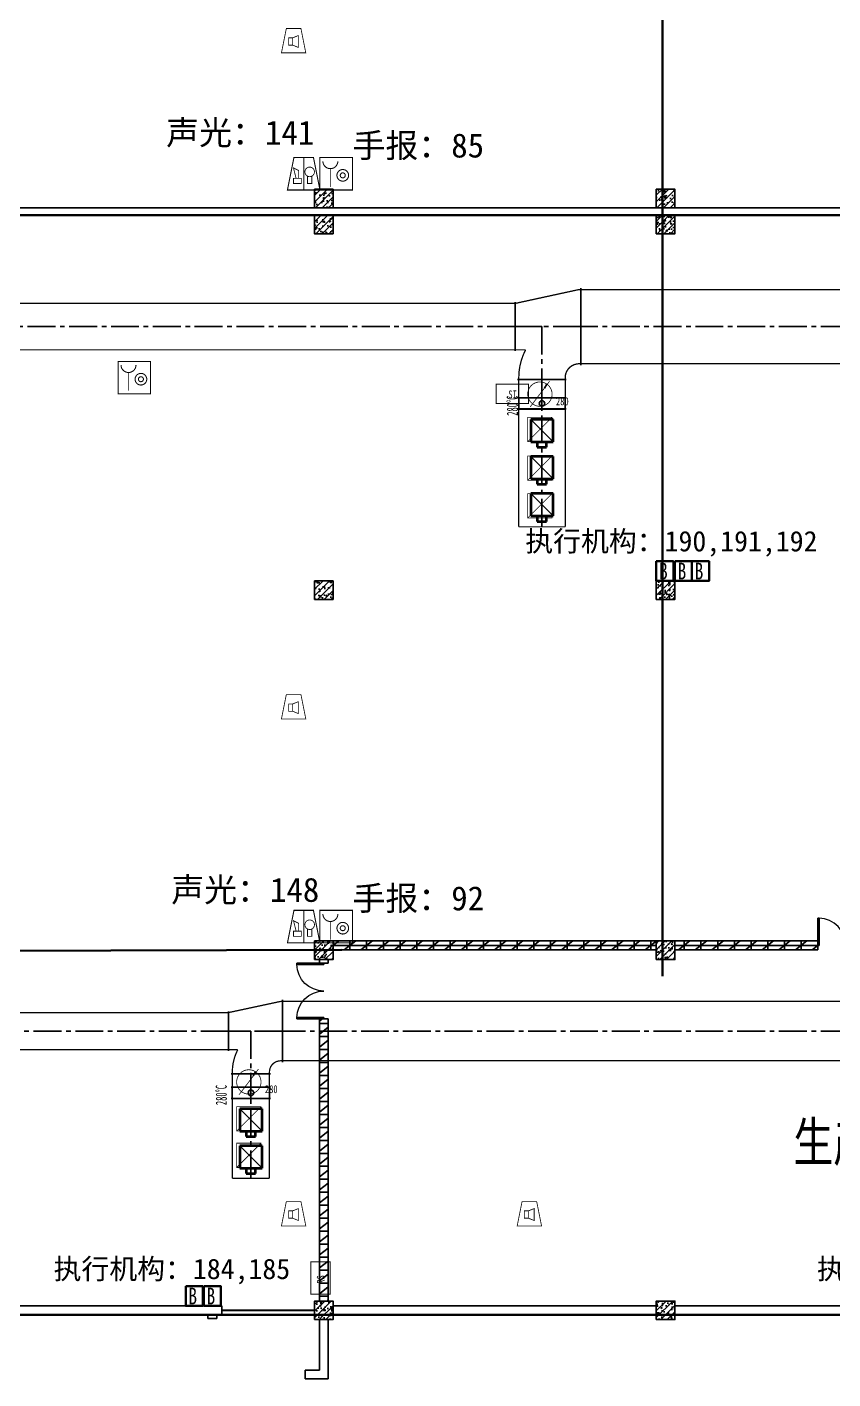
# Model space of a CAD drawing. Header units: millimetres. Extents: x -633009578 to 5705885, y -633235091 to 2571734.
# Drawn here: x 3631929 to 3653625, y 1892350 to 1928770 of the extents above; entities that cross this region are included whole.
import ezdxf

# ---------------------------------------------------------------- set-up
doc = ezdxf.new("R2010")
doc.units = ezdxf.units.MM
doc.header["$LTSCALE"] = 1000
doc.header["$MEASUREMENT"] = 0
doc.linetypes.add('CENTER2', pattern=[1.125, 0.75, -0.125, 0.125, -0.125])
doc.linetypes.add('DASH', pattern=[0.35, 0.25, -0.1])
doc.layers.get('0').update_dxf_attribs({"color": 9})
for name, color, linetype in [('000000000000电气', 7, 'Continuous'), ('A-COLUM(柱)', 255, 'Continuous'), ('A-DOOR(门）', 4, 'Continuous'), ('A-FLOR(看线)', 8, 'Continuous'), ('A-HATH(填充)', 8, 'Continuous'), ('A-TEXT(房间)', 243, 'Continuous'), ('A-WALL(墙)', 255, 'Continuous'), ('DUCT-排烟中心线', 5, 'CENTER2'), ('DUCT-排烟法兰', 4, 'Continuous'), ('DUCT-排烟管', 2, 'Continuous'), ('DUCT-排烟管端线', 4, 'Continuous'), ('DUCT-排烟阀门', 7, 'Continuous'), ('DUCT-排风风口', 7, 'Continuous'), ('HVAC-water Dim-SF', 241, 'Continuous'), ('设备-消防', 3, 'Continuous'), ('设备-照明', 3, 'Continuous')]:
    doc.layers.add(name, color=color, linetype=linetype)
doc.styles.add('_TCH', font='simhei.ttf', dxfattribs={"width": 0.75, "bigfont": 'hztxt.shx'})
doc.styles.add('_THVAC_DIM', font='simhei.ttf', dxfattribs={"width": 0.8, "height": 3.5, "bigfont": 'HZTXT'})
doc.styles.add('IDQSTYLE', font='simhei.ttf', dxfattribs={"width": 0.707, "bigfont": 'hztxt.shx'})
doc.styles.add('SF', font='simhei.ttf', dxfattribs={"width": 0.75, "bigfont": '@@@hztxt.shx'})
doc.styles.get("Standard").update_dxf_attribs({"font": 'simhei.ttf', "bigfont": 'hztxt.shx'})
doc.styles.add('宋体', font='simhei.ttf')
pattern_1 = [(0, (1102221.475196039, 677977.5160347573), (0, 350), []), (37.875, (1102621.475196039, 677977.5160347573), (-169.61527734408, 218.0766567528281), []), (90, (1102621.475196039, 677977.5160347573), (-450, 2.755455298081545e-14), [])]

# ---------------------------------------------------------------- blocks, each defined once
blk = doc.blocks.new('HC001303')
at = {"color": 0, "linetype": 'Continuous'}
blk.add_line((1.147673841419251, 1.538953517481514), (1.735401947549264, 2.599742189978989), dxfattribs=at)
at = {"color": 0, "linetype": 'Continuous', "const_width": 0.2}
blk.add_lwpolyline([(2.673745217742495e-14, -3.125, 0.1989123673796571), (2.209708691207992, -2.209708691207937, 0.1989123673796571), (3.125000000000028, -4.323120637516818e-16, 0.1989123673796568), (2.209708691207993, 2.209708691207993, 0.1989123673796569), (2.841876514387939e-14, 3.125, 0.1989123673796569), (-2.209708691207936, 2.209708691207994, 0.1989123673796568), (-3.124999999999972, 2.10353517373855e-15, 0.1989123673796572), (-2.209708691207937, -2.209708691207936, 0.1989123673796571)], format="xyb", close=True, dxfattribs=at)
blk.add_lwpolyline([(-2.500110713345594, -3.281016827298258), (2.47847216535268, 3.297393019579605)], dxfattribs=at)
at = {"color": 0, "style": 'IDQSTYLE', "width": 0.7}
for tag, p in [('280', (4.109408226946883, -2.854615367737885)), ('PSFHATT', (5.125000010000028, -3.281016827298258))]:
    blk.add_attdef(tag, p, '', height=2, dxfattribs=at)
blk = doc.blocks.new('HC001298')
at = {"color": 0, "linetype": 'Continuous', "const_width": 0.2}
blk.add_lwpolyline([(-3.125, 3.125), (3.125, 3.125), (3.125, -3.125), (-3.125, -3.125)], close=True, dxfattribs=at)
blk.add_lwpolyline([(-3.125, -3.125), (3.125, 3.125)], dxfattribs=at)
at = {"color": 0, "style": 'IDQSTYLE', "width": 0.7}
blk.add_attdef('PSFHATT', (5.125, -3.125), '', height=2.5, dxfattribs=at)
blk = doc.blocks.new('HC001213')
at = {"color": 0, "linetype": 'Continuous', "const_width": 0.2}
blk.add_lwpolyline([(-1.875, 3.125), (1.875, 3.125), (3.125, -3.125), (-3.125, -3.125)], close=True, dxfattribs=at)
for points in [[(-1.293653517016746, 0.7382802506738564), (-0.243653517016746, 0.7382802506738564), (-0.243653517016746, -1.136719749326144), (-1.293653517016746, -1.136719749326144), (-1.293653517016746, 0.7382802506738564)], [(-0.243653517016746, 0.7382802506738564), (1.231346482983254, 1.338280250673856), (1.231346482983254, -1.736719749326144), (-0.243653517016746, -1.136719749326144)]]:
    blk.add_lwpolyline(points, dxfattribs=at)
at = {"color": 0, "style": 'IDQSTYLE', "width": 0.7}
blk.add_attdef('PSFHATT', (5.125, -3.125), '', height=2.5, dxfattribs=at)
blk = doc.blocks.new('HC001212')
at = {"color": 0, "linetype": 'Continuous', "const_width": 0.2}
blk.add_lwpolyline([(-1.875, 3.125), (1.875, 3.125), (3.125, -3.125), (-3.125, -3.125)], close=True, dxfattribs=at)
at = {"color": 0, "linetype": 'Continuous'}
for points, const_width in [([(0, 3.125), (0, -3.125)], 0.2), ([(-1.459485991813081, -0.8805239327332393), (-1.95948599181308, 1.119476067266761), (-0.9594859918130805, 0.619476067266761), (-0.9594859918130805, -0.8805239327332393)], 0.16), ([(-1.959485991813081, -1.880523932733239), (-1.95948599181308, -0.8805239327332393), (-0.4594859918130805, -0.8805239327332393), (-0.4594859918130805, -1.880523932733239), (-1.959485991813081, -1.880523932733239)], 0.16), ([(0.7290485194275803, -0.380523932733239), (0.7290485194281489, -1.880523932733239), (1.569048519428149, -1.880523932733239), (1.569048519430491, -0.380523932733239)], 0.16)]:
    blk.add_lwpolyline(points, dxfattribs=dict(at, const_width=const_width))
at = {"color": 0, "linetype": 'Continuous', "const_width": 0.16}
blk.add_lwpolyline([(1.799048519428144, -0.2905239327332435, 0.1989123673796631), (2.068287334970649, 0.3594760672667566, 0.1989123673796631), (1.799048519428145, 1.009476067266757, 0.1989123673796404), (1.149048519428189, 1.278714882809276, 0.1989123673796654), (0.4990485194281443, 1.009476067266757, 0.198912367379653), (0.2298097038856248, 0.3594760672667572, 0.1989123673796529), (0.4990485194281444, -0.2905239327332433, 0.1989123673796571), (1.14904851942816, -0.5597627482757622, 0.1989123673796488)], format="xyb", close=True, dxfattribs=at)
at = {"color": 0, "style": 'IDQSTYLE', "width": 0.7}
blk.add_attdef('PSFHATT', (5.125, -3.125), '', height=2.5, dxfattribs=at)
blk = doc.blocks.new('HC001208')
at = {"color": 0, "linetype": 'Continuous', "const_width": 0.2}
blk.add_lwpolyline([(-3.125, 3.125), (3.125, 3.125), (3.125, -3.125), (-3.125, -3.125)], close=True, dxfattribs=at)
blk.add_lwpolyline([(-2.560875308812533, 2.421549273106315, 0.198912367379651), (-2.13910907372117, 1.40331550819771, 0.1989123673796632), (-1.120875308812534, 0.9815492731063138, 0.1989123673796561), (-0.1026415439039181, 1.403315508197666, 0.1989123673796525), (0.3191246911874668, 2.421549273106313)], format="xyb", dxfattribs=at)
at = {"color": 0, "linetype": 'Continuous', "const_width": 0.128}
blk.add_lwpolyline([(-1.120875308812544, 0.9815492731063138), (-1.120875308812535, -2.518826738720627)], dxfattribs=at)
at = {"color": 0, "linetype": 'Continuous', "const_width": 0.2}
for points in [[(2.383210274305692, -0.3093507400644881, 0.9999999999999997), (0.1432102743056918, -0.3093507400644877, 0.9999999999999999)], [(0.7832102743056915, -0.3093507400644884, 0.9999999999999994), (1.743210274305692, -0.3093507400644881, 0.9999999999999994)]]:
    blk.add_lwpolyline(points, format="xyb", close=True, dxfattribs=at)
at = {"color": 0, "style": 'IDQSTYLE', "width": 0.7}
blk.add_attdef('PSFHATT', (5.125, -3.125), '', height=2.5, dxfattribs=at)
blk = doc.blocks.new('HC001180')
at = {"color": 0, "linetype": 'Continuous', "const_width": 0.2}
blk.add_lwpolyline([(-3.125, 1.875000000000028), (3.125, 1.875000000000028), (3.125, -1.874999999999972), (-3.125, -1.874999999999972)], close=True, dxfattribs=at)
at = {"color": 0, "style": 'IDQSTYLE', "width": 0.7}
for tag, p in [('SI', (-0.7698887372055268, -0.8480397754184743)), ('PSFHATT', (5.125, -1.874999999999972))]:
    blk.add_attdef(tag, p, '', height=1.5, dxfattribs=at)
blk = doc.blocks.new('HC001178')
at = {"color": 0, "linetype": 'Continuous', "const_width": 0.2}
blk.add_lwpolyline([(-3.125, 1.875000000000028), (3.125, 1.875000000000028), (3.125, -1.874999999999972), (-3.125, -1.874999999999972)], close=True, dxfattribs=at)
at = {"color": 0, "style": 'IDQSTYLE', "width": 0.7}
for tag, p in [('RS', (-1.280014711239502, -0.7956533462629629)), ('PSFHATT', (5.125, -1.874999999999972))]:
    blk.add_attdef(tag, p, '', height=1.5, dxfattribs=at)
blk = doc.blocks.new('$DorLib2D$00000213')
at = {"color": 0, "linetype": 'DASH', "const_width": 0.02}
blk.add_lwpolyline([(0.5, 3.552713678800501e-15), (-0.5, 3.552713678800501e-15)], dxfattribs=at)
blk = doc.blocks.new('$DorLib2D$00000002')
for p, q in [((-0.5, -5.684341886080802e-17), (-0.5000000000000007, 0.4875)), ((-0.4750000000000007, 0.4875), (-0.5000000000000007, 0.4875)), ((-0.475, -2.842170943040401e-17), (-0.4750000000000007, 0.4875)), ((0.475, -2.842170943040401e-17), (0.4750000000000007, 0.4875)), ((0.4750000000000007, 0.4875), (0.5000000000000007, 0.4875)), ((0.5, -5.684341886080802e-17), (0.5000000000000007, 0.4875)), ((-0.5, -5.684341886080802e-17), (-0.475, -2.842170943040401e-17)), ((0.5, -5.684341886080802e-17), (0.475, -2.842170943040401e-17))]:
    blk.add_line(p, q)
at = {"lineweight": 13}
for centre, start, end in [((-0.4875, -4.263256414560601e-17), 0, 88.53071641864632), ((0.4875, -4.263256414560601e-17), 91.4692835813537, 180)]:
    blk.add_arc(centre, 0.4875, start, end, dxfattribs=at)
blk = doc.blocks.new('_FZH')
h = blk.add_hatch()
h.set_pattern_fill('钢筋混凝土', color=256, scale=0.1, style=0)
h.set_pattern_definition([(45, (0, 0), (-0.1767766952966369, 0.1767766952966369), []), (50, (0, 0), (0.7172601826007535, -0.06275213498259512), [0.07500000000000001, -0.8250000000000001]), (355, (0, 0), (-0.138751333613, 0.7521921337000119), [0.06, -0.66]), (100.4514, (0.05977168000000001, -0.00522934), (0.5785093817140216, 0.6894395420609536), [0.06374019, -0.701142112]), (46.1842, (0, 0.2), (1.067241048625645, -0.1655190143290181), [0.1125, -1.2375]), (96.6356, (0.088936745, 0.186206693), (0.9346627055487033, 0.9741178709004418), [0.095610288, -1.051713]), (351.1842, (0, 0.2), (0.9346619451336272, 0.9741186009253247), [0.09000000000000001, -0.9900000000000001]), (21, (0.1, 0.15), (0.5969070521184617, -0.4026188906653388), [0.07500000000000001, -0.8250000000000001]), (326, (0.1, 0.15), (0.2433153319215824, 0.7251500450468529), [0.06, -0.66]), (71.4514, (0.149742233, 0.116448394), (0.84022262858149, 0.3225304967099524), [0.06374019, -0.701142112]), (37.50000000000001, (0, 0), (0.01215985531729062, 0.3328938538313115), [0, -0.652, 0, -0.67, 0, -0.6625000000000001]), (7.499999999999999, (0, 0), (0.2630695374421486, 0.3944117118823603), [0, -0.382, 0, -0.637, 0, -0.2525]), (-32.5, (-0.223, 0), (0.533822436172409, -0.02255487173437976), [0, -0.25, 0, -0.78, 0, -1.035]), (-42.5, (-0.323, 0), (0.5831861693423862, 0.1001049823323177), [0, -0.325, 0, -0.518, 0, -0.735])])
h.paths.add_polyline_path([(-0.5, -0.5), (0.5, -0.5), (0.5, 0.5), (-0.5, 0.5)])
blk.add_lwpolyline([(-0.5, -0.5), (0.5, -0.5), (0.5, 0.5), (-0.5, 0.5)], close=True)
blk = doc.blocks.new('$风口$00000116')
blk.add_line((-100, 100), (100, -100))
at = {"lineweight": 40}
for p, q in [((100, 100), (-100, 100)), ((-100, 100), (-100, -100)), ((100, -100), (100, 100)), ((-100, -100), (100, -100)), ((-41.83000000000175, -100), (-41.83000000000175, -148.9999999999982)), ((41.83000000000175, -148.9999999999982), (41.83000000000175, -100)), ((-41.83000000000175, -148.9999999999982), (41.83000000000175, -148.9999999999982))]:
    blk.add_line(p, q, dxfattribs=at)
blk = doc.blocks.new('00000594Cent')
at = {"lineweight": -2}
blk.add_line((-218.75, 1.4210854715202e-14), (218.75, 1.4210854715202e-14), dxfattribs=at)
at = {"color": 0, "linetype": 'ByBlock', "lineweight": -2}
blk.add_circle((0, 1.4210854715202e-14), 125, dxfattribs=at)
blk = doc.blocks.new('00000594Body')
at = {"color": 0, "linetype": 'ByBlock', "lineweight": -2}
for p, q in [((-250, -500), (-249.9999999999964, 500)), ((250, 500), (-250, 500)), ((250, -500), (250.0000000000036, 500)), ((-250, -500), (250, -500))]:
    blk.add_line(p, q, dxfattribs=at)

msp = doc.modelspace()

# ---------------------------------------------------------------- hatches: boundary and pattern name
at = {"layer": 'A-HATH(填充)'}
h = msp.add_hatch(dxfattribs=at)
h.set_pattern_fill('空心砖', color=256, scale=100, style=0)
h.set_pattern_definition(pattern_1)
h.paths.add_polyline_path([(3648869.994031749, 1903909.596922424), (3648869.994031749, 1904149.596922424), (3640169.994031749, 1904149.596922421), (3640169.994031749, 1903909.596922421)])
h = msp.add_hatch(dxfattribs=at)
h.set_pattern_fill('空心砖', color=256, scale=100, style=0)
h.set_pattern_definition(pattern_1)
h.paths.add_polyline_path([(3649369.994031749, 1904149.596922424), (3649369.994031749, 1903909.596922423), (3653219.994031996, 1903909.596922396), (3653219.994031996, 1904149.596922447)])
h = msp.add_hatch(dxfattribs=at)
h.set_pattern_fill('空心砖', color=256, scale=100, style=0)
h.set_pattern_definition(pattern_1)
h.paths.add_polyline_path([(3640039.994031776, 1903649.596922424), (3639799.994031773, 1903649.596922424), (3639799.994031773, 1903549.596922107), (3640039.994031777, 1903549.596922107)])
h = msp.add_hatch(dxfattribs=at)
h.set_pattern_fill('空心砖', color=256, scale=100, style=0)
h.set_pattern_definition(pattern_1)
h.paths.add_polyline_path([(3639799.994031774, 1894449.596922424), (3640039.994031774, 1894449.596922424), (3640039.994031777, 1902049.596922615), (3639799.994031773, 1902049.596922615)])

# ---------------------------------------------------------------- linework, layer by layer
at = {"layer": '000000000000电气', "color": 2, "lineweight": 35}
for p, q in [((3649040.460516832, 1937048.269348574), (3649040.460516832, 1916607.073526755)), ((3649040.460516832, 1916607.073526755), (3649040.460516832, 1903202.253785159)), ((3626189.705640452, 1903872.008162944), (3640406.887454397, 1903909.596922433))]:
    msp.add_line(p, q, dxfattribs=at)
at = {"layer": '000000000000电气', "color": 4, "lineweight": 35}
for p, q in [((3617538.499395791, 1923699.596922871), (3650297.493558985, 1923699.596922581)), ((3650297.493558985, 1923699.596922581), (3665264.992922846, 1923699.596922449))]:
    msp.add_line(p, q, dxfattribs=at)
at = {"layer": '000000000000电气', "color": 1, "lineweight": 35}
for p, q in [((3612451.07070294, 1894079.596922423), (3643562.663001754, 1894079.596922403)), ((3643562.663001754, 1894079.596922403), (3671307.474273132, 1894079.596922403))]:
    msp.add_line(p, q, dxfattribs=at)
for points in [[(3648869.994031749, 1914377.939429302), (3649330.332057543, 1914377.939429302), (3649330.332057543, 1913849.596922424), (3648869.994031749, 1913849.596922424)], [(3649369.994031749, 1914377.939429302), (3649830.332057543, 1914377.939429302), (3649830.332057543, 1913849.596922424), (3649369.994031749, 1913849.596922424)], [(3649830.332057543, 1914377.939429302), (3650290.670083337, 1914377.939429302), (3650290.670083337, 1913849.596922424), (3649830.332057543, 1913849.596922424)], [(3636200.945120645, 1894847.939429309), (3636661.28314644, 1894847.939429309), (3636661.28314644, 1894319.596922431), (3636200.945120645, 1894319.596922431)], [(3636689.752502653, 1894847.939429304), (3637150.090528447, 1894847.939429304), (3637150.090528447, 1894319.596922426), (3636689.752502653, 1894319.596922426)]]:
    msp.add_lwpolyline(points, close=True, dxfattribs=at)
at = {"layer": 'A-FLOR(看线)'}
for points in [[(3601719.994031751, 1923899.596922424), (3668019.994031749, 1923899.596922424)], [(3668019.994031749, 1923699.596922424), (3601719.994031749, 1923699.596923012)]]:
    msp.add_lwpolyline(points, dxfattribs=at)
at = {"layer": 'A-WALL(墙)'}
for p, q in [((3640169.994031, 1904149.596922439), (3648869.994031976, 1904149.596922455)), ((3653219.994031996, 1904149.596922447), (3649369.994031, 1904149.596922498)), ((3653219.994031996, 1903909.596922396), (3653219.994031996, 1904149.596922447)), ((3640169.994031, 1903909.596922433), (3648869.994031976, 1903909.596922417)), ((3649369.994031, 1903909.596922437), (3653219.994031996, 1903909.596922396)), ((3639799.994032328, 1903649.596922453), (3639799.994031773, 1903549.596922107)), ((3639799.994031773, 1903549.596922107), (3640039.994031777, 1903549.596922107)), ((3640039.994031777, 1903549.596922107), (3640039.994032202, 1903649.596922453)), ((3640039.994031777, 1902049.596922615), (3639799.994031773, 1902049.596922615)), ((3639799.994031773, 1902049.596922615), (3639799.994031762, 1894449.596922453)), ((3640039.994031769, 1894449.596922453), (3640039.994031777, 1902049.596922615)), ((3630969.994031977, 1894319.596922484), (3636919.994031749, 1894319.596922424)), ((3637169.994031996, 1894319.59692243), (3636919.994031749, 1894319.596922424)), ((3637169.994031997, 1894079.59692239), (3637169.994031996, 1894319.59692243)), ((3640169.994031976, 1894319.596922465), (3648869.994031976, 1894319.596922432)), ((3649369.994031977, 1894319.596922422), (3658569.994031977, 1894319.596922455)), ((3630969.994031977, 1894079.596922412), (3636799.994031758, 1894079.596922405)), ((3636799.994031758, 1894079.596922405), (3636799.99403171, 1893979.596922107)), ((3636799.99403171, 1893979.596922107), (3637039.994031813, 1893979.596922107)), ((3637039.994031758, 1894079.596922453), (3637169.994031997, 1894079.59692239)), ((3637039.994031813, 1893979.596922107), (3637039.994031758, 1894079.596922453)), ((3639799.99403163, 1893949.596922453), (3639799.994031695, 1892589.596922345)), ((3640039.994031745, 1893949.596922453), (3640039.994031694, 1892349.596922436)), ((3640169.994031977, 1894079.596922378), (3648869.994031977, 1894079.596922444)), ((3649369.994031977, 1894079.596922422), (3658569.994031977, 1894079.596922449)), ((3639799.994031695, 1892589.596922345), (3639419.994031996, 1892589.596922365)), ((3639419.994031996, 1892589.596922365), (3639419.994031996, 1892349.596922414)), ((3639419.994031996, 1892349.596922414), (3640039.994031694, 1892349.596922436))]:
    msp.add_line(p, q, dxfattribs=at)
at = {"layer": 'DUCT-排烟中心线', "color": 8}
for p, q in [((3645066.579324943, 1920698.663332189), (3627753.20233588, 1920698.663332189)), ((3645791.779324943, 1920698.663332189), (3645066.779324943, 1920698.663332189)), ((3646841.779324943, 1920698.663332189), (3645791.779324943, 1920698.663332189)), ((3645791.779324943, 1920698.663332189), (3645791.779324943, 1919273.663332189)), ((3654046.816134658, 1920698.663332189), (3646841.979324943, 1920698.663332189)), ((3645791.779324943, 1918780.403541982), (3645791.779324943, 1919273.463332189)), ((3645791.779324943, 1915305.873662171), (3645791.779324943, 1918480.003541982)), ((3637355.377815526, 1901720.613812272), (3627753.20233588, 1901720.613812272)), ((3637955.577815526, 1901720.613812272), (3637355.577815526, 1901720.613812272)), ((3638805.577815526, 1901720.613812272), (3637955.577815526, 1901720.613812272)), ((3637955.577815526, 1901720.613812272), (3637955.577815526, 1900570.613812272)), ((3654046.816134658, 1901720.613812272), (3638805.777815525, 1901720.613812272)), ((3637955.577815526, 1900209.069498007), (3637955.577815526, 1900570.413812272)), ((3637955.577815526, 1897757.010443883), (3637955.577815526, 1899908.669498007))]:
    msp.add_line(p, q, dxfattribs=at)
at = {"layer": 'DUCT-排烟法兰', "color": 8}
for p, q in [((3646841.879324942, 1919658.663332189), (3646841.879324942, 1921738.663332189)), ((3645066.679324942, 1921353.663332189), (3645066.679324942, 1920043.663332189)), ((3645136.779324943, 1919273.563332189), (3646446.779324943, 1919273.563332189)), ((3645136.779324943, 1918780.303541982), (3646446.779324943, 1918780.303541982)), ((3645136.779324943, 1918480.103541982), (3646446.779324943, 1918480.103541982)), ((3637355.477815525, 1902250.613812272), (3637355.477815525, 1901190.613812272)), ((3638805.677815525, 1900880.613812272), (3638805.677815525, 1902560.613812272)), ((3637425.577815526, 1900570.513812273), (3638485.577815526, 1900570.513812273)), ((3637425.577815526, 1900208.969498007), (3638485.577815526, 1900208.969498007)), ((3637425.577815526, 1899908.769498007), (3638485.577815526, 1899908.769498007))]:
    msp.add_line(p, q, dxfattribs=at)
at = {"layer": 'DUCT-排烟管', "color": 8, "const_width": 35}
for points in [[(3645066.779324943, 1921323.663332189), (3646791.779324943, 1921698.663332189)], [(3646791.779324943, 1921698.663332189), (3646841.779324943, 1921698.663332189)], [(3654046.816134658, 1921698.663332189), (3646841.979324943, 1921698.663332189)], [(3645066.579324943, 1921323.663332189), (3627753.20233588, 1921323.663332189)], [(3627753.20233588, 1920073.663332189), (3645066.579324943, 1920073.663332189)], [(3645350.209000608, 1920073.663332189), (3645066.779324943, 1920073.663332189)], [(3646841.779324943, 1919698.663332189), (3646791.779324943, 1919698.663332189)], [(3646841.979324943, 1919698.663332189), (3654046.816134658, 1919698.663332189)], [(3645166.779324943, 1919273.663332189), (3645166.779324943, 1919323.663332189)], [(3645166.779324943, 1919273.463332189), (3645166.779324943, 1918780.403541982)], [(3646416.779324943, 1919323.663332189), (3646416.779324943, 1919273.663332189)], [(3646416.779324943, 1918780.403541982), (3646416.779324943, 1919273.463332189)], [(3645166.779324943, 1918480.203541982), (3645166.779324943, 1918780.203541982)], [(3646416.779324943, 1918780.203541982), (3646416.779324943, 1918480.203541982)], [(3645166.779324943, 1918480.003541982), (3645166.779324943, 1915305.873662171)], [(3646416.779324943, 1915305.873662171), (3646416.779324943, 1918480.003541982)], [(3645166.779324943, 1915305.873662171), (3646416.779324943, 1915305.873662171)], [(3637355.377815526, 1902220.613812272), (3627753.20233588, 1902220.613812272)], [(3637355.577815526, 1902220.613812272), (3638755.577815526, 1902520.613812272)], [(3638755.577815526, 1902520.613812272), (3638805.577815526, 1902520.613812272)], [(3654046.816134658, 1902520.613812272), (3638805.777815525, 1902520.613812272)], [(3627753.20233588, 1901220.613812272), (3637355.377815526, 1901220.613812272)], [(3637602.321556058, 1901220.613812272), (3637355.577815526, 1901220.613812272)], [(3638805.577815526, 1900920.613812272), (3638755.577815526, 1900920.613812272)], [(3638805.777815525, 1900920.613812272), (3654046.816134658, 1900920.613812272)], [(3637455.577815526, 1900570.613812272), (3637455.577815526, 1900620.613812272)], [(3637455.577815526, 1900570.413812272), (3637455.577815526, 1900209.069498007)], [(3638455.577815526, 1900620.613812272), (3638455.577815526, 1900570.613812272)], [(3638455.577815526, 1900209.069498007), (3638455.577815526, 1900570.413812272)], [(3637455.577815526, 1899908.869498007), (3637455.577815526, 1900208.869498007)], [(3638455.577815526, 1900208.869498007), (3638455.577815526, 1899908.869498007)], [(3637455.577815526, 1899908.669498007), (3637455.577815526, 1897757.010443883)], [(3638455.577815526, 1897757.010443883), (3638455.577815526, 1899908.669498007)], [(3637455.577815526, 1897757.010443883), (3638455.577815526, 1897757.010443883)]]:
    msp.add_lwpolyline(points, dxfattribs=at)
for points in [[(3645350.209000608, 1920073.663332189, 0.1205105108332361), (3645166.779324943, 1919323.663332189)], [(3646791.779324943, 1919698.663332189, 0.414213562373095), (3646416.779324943, 1919323.663332189)], [(3637602.321556058, 1901220.613812272, 0.1205105108336966), (3637455.577815526, 1900620.613812272)], [(3638755.577815526, 1900920.613812272, 0.4142135623735496), (3638455.577815526, 1900620.613812272)]]:
    msp.add_lwpolyline(points, format="xyb", dxfattribs=at)
at = {"layer": 'DUCT-排烟管端线', "color": 8}
for p, q in [((3646841.779324943, 1921698.663332189), (3646841.779324943, 1919698.663332189)), ((3646841.979324943, 1921698.663332189), (3646841.979324943, 1919698.663332189)), ((3645066.579324943, 1920073.663332189), (3645066.579324943, 1921323.663332189)), ((3645066.779324943, 1920073.663332189), (3645066.779324943, 1921323.663332189)), ((3646416.779324943, 1919273.663332189), (3645166.779324943, 1919273.663332189)), ((3646416.779324943, 1919273.463332189), (3645166.779324943, 1919273.463332189)), ((3645166.779324943, 1918780.403541982), (3646416.779324943, 1918780.403541982)), ((3646416.779324943, 1918780.203541982), (3645166.779324943, 1918780.203541982)), ((3646416.779324943, 1918480.203541982), (3645166.779324943, 1918480.203541982)), ((3646416.779324943, 1918480.003541982), (3645166.779324943, 1918480.003541982)), ((3638805.577815526, 1902520.613812272), (3638805.577815526, 1900920.613812272)), ((3638805.777815525, 1902520.613812272), (3638805.777815525, 1900920.613812272)), ((3637355.377815526, 1901220.613812272), (3637355.377815526, 1902220.613812272)), ((3637355.577815526, 1901220.613812272), (3637355.577815526, 1902220.613812272)), ((3638455.577815526, 1900570.613812272), (3637455.577815526, 1900570.613812272)), ((3638455.577815526, 1900570.413812272), (3637455.577815526, 1900570.413812272)), ((3637455.577815526, 1900209.069498007), (3638455.577815526, 1900209.069498007)), ((3638455.577815526, 1900208.869498007), (3637455.577815526, 1900208.869498007)), ((3638455.577815526, 1899908.869498007), (3637455.577815526, 1899908.869498007)), ((3638455.577815526, 1899908.669498007), (3637455.577815526, 1899908.669498007))]:
    msp.add_line(p, q, dxfattribs=at)

# ---------------------------------------------------------------- block references
at = {"layer": 'A-COLUM(柱)', "xscale": 500, "yscale": 500, "zscale": 500}
for p in [(3639919.994031749, 1924149.596922424), (3649119.994031749, 1924149.596922424), (3639919.994031749, 1923449.596922424), (3649119.994031749, 1923449.596922424), (3639919.994031749, 1913599.596922424), (3649119.994031749, 1913599.596922424), (3639919.994031749, 1903899.596922424), (3649119.994031749, 1903899.596922424), (3639919.994031749, 1894199.596922424), (3649119.994031749, 1894199.596922424)]:
    msp.add_blockref('_FZH', p, dxfattribs=at)
at = {"layer": 'A-DOOR(门）', "xscale": 1500, "yscale": 1500, "zscale": 1500}
msp.add_blockref('$DorLib2D$00000002', (3653969.99403174, 1904029.596922424), dxfattribs=at)
at = {"layer": 'A-DOOR(门）', "xscale": -1500, "yscale": 1500, "zscale": 1500, "rotation": 89.99999999999999}
msp.add_blockref('$DorLib2D$00000002', (3639919.994031749, 1902799.596922424), dxfattribs=at)
at = {"layer": 'A-DOOR(门）', "extrusion": (0, 0, -1), "xscale": -2500, "yscale": 2500, "zscale": 2500, "rotation": 180}
msp.add_blockref('$DorLib2D$00000213', (-3638419.994031995, 1894199.596922424), dxfattribs=at)
at = {"layer": 'DUCT-排烟阀门', "color": 8, "xscale": 0.6, "rotation": 270}
for name, p, yscale in [('00000594Body', (3645791.779324943, 1918630.203541982, 3000), 1.25), ('00000594Cent', (3645791.779324943, 1918630.203541982, 3000), 0.6), ('00000594Cent', (3637955.577815526, 1900058.869498007, 3000), 0.6)]:
    msp.add_blockref(name, p, dxfattribs=dict(at, yscale=yscale))
msp.add_blockref('00000594Body', (3637955.577815526, 1900058.869498007, 3000), dxfattribs=at)
at = {"layer": 'DUCT-排风风口', "color": 8, "xscale": 3, "yscale": 3}
for p in [(3645791.779324943, 1917899.314837331, 2600), (3645791.779324943, 1916899.314837331, 2600), (3645791.779324943, 1915899.314837331, 2600), (3637955.577815526, 1899327.980793356, 2600), (3637955.577815526, 1898327.980793356, 2600)]:
    msp.add_blockref('$风口$00000116', p, dxfattribs=at)
at = {"layer": '设备-消防'}
for name, p, xscale, yscale, zscale in [('HC001213', (3639106.133478383, 1928401.625), 105, 105, 105), ('HC001212', (3639377.015711609, 1924817.5), 140, 140, 140), ('HC001208', (3640252.015711609, 1924817.5), 140, 140, 140), ('HC001208', (3634817.931647204, 1919326), 140, 140, 140), ('HC001298', (3645736.127433717, 1917929), 105, 105, 105), ('HC001298', (3645736.127433717, 1916886), 105, 105, 105), ('HC001298', (3645736.127433717, 1915871.5), 105, 105, 105), ('HC001213', (3639106.133478383, 1910456.530681708), 105, 105, 105), ('HC001212', (3639377.015711609, 1904536.5), 140, 140, 140), ('HC001208', (3640252.015711609, 1904536.5), 140, 140, 140), ('HC001298', (3637899.925924301, 1899358), 105, 105, 105), ('HC001298', (3637899.925924301, 1898373.5), 105, 105, 105), ('HC001213', (3639106.133478383, 1896800.030681708), 105, 105, 105), ('HC001213', (3645452, 1896800.030681708), 105, 105, 105)]:
    msp.add_blockref(name, p, dxfattribs=dict(at, xscale=xscale, yscale=yscale, zscale=zscale))
ref = msp.add_blockref('HC001180', (3644994.009859495, 1918888.5), dxfattribs=dict(at, xscale=140, yscale=140, zscale=140))
ref.add_attrib('SI', 'SI', (3644886.225436287, 1918769.774431441), dxfattribs={"layer": '0', "color": 0, "height": 210, "width": 0.8})
ref = msp.add_blockref('HC001303', (3645736.127433717, 1918880.403541982), dxfattribs=dict(at, xscale=105, yscale=105, zscale=105))
ref.add_attrib('280', '280', (3646167.615297547, 1918580.66892837), dxfattribs={"layer": '0', "color": 0, "height": 210, "width": 0.8})
ref = msp.add_blockref('HC001303', (3637899.925924301, 1900351.5), dxfattribs=dict(at, xscale=105, yscale=105, zscale=105))
ref.add_attrib('280', '280', (3638331.413788131, 1900051.765386387), dxfattribs={"layer": '0', "color": 0, "height": 210, "width": 0.8})
at = {"layer": '设备-照明', "color": 6}
ref = msp.add_blockref('HC001178', (3639830.420639851, 1895068.457748256), dxfattribs=dict(at, xscale=-140, yscale=140, zscale=140, rotation=89.99999999999997))
ref.add_attrib('RS', 'RS', (3639941.812108328, 1894915.441526793), dxfattribs={"layer": '0', "color": 0, "height": 210, "rotation": 90, "width": 0.8})

# ---------------------------------------------------------------- texts
at = {"layer": '000000000000电气', "color": 5, "lineweight": 35, "style": '宋体'}
for s, p in [('声光：141', (3635675.078756923, 1925601.130232892)), ('声光：148', (3635810.103324543, 1905202.711349438))]:
    msp.add_text(s, height=650, dxfattribs=at).set_placement(p)
at = {"layer": '000000000000电气', "color": 2, "lineweight": 35, "style": '宋体'}
for s, p in [('手报：85', (3640689.515711609, 1925255)), ('手报：92', (3640689.515711609, 1904974))]:
    msp.add_text(s, height=650, dxfattribs=at).set_placement(p)
at = {"layer": '000000000000电气', "color": 20, "lineweight": 35, "true_color": 0xff5500, "style": '宋体'}
for s, p in [('执行机构：190,191,192', (3645341.811517012, 1914644.443638655)), ('执行机构：184,185', (3632642.958415413, 1895040.127878062)), ('执行机构：186,187', (3653193.981764877, 1895040.127878062))]:
    msp.add_text(s, height=550, dxfattribs=at).set_placement(p)
at = {"layer": 'A-TEXT(房间)', "style": '_TCH', "width": 0.75}
msp.add_text('生产辅房', height=1050, dxfattribs=at).set_placement((3652557.728324259, 1898213.659129936))
at = {"layer": 'DUCT-排烟阀门', "color": 8, "style": '_THVAC_DIM', "width": 0.5647058823529412}
for p in [(3645141.779324943, 1918298.203541982, 3000), (3637305.577815526, 1899726.869498007, 3000)]:
    msp.add_text('280%%dC', height=297.5, rotation=90, dxfattribs=at).set_placement(p)
at = {"layer": 'HVAC-water Dim-SF', "linetype": 'Continuous', "style": 'SF', "width": 0.75}
for p in [(3648944.879695569, 1913888.09358272, 5600), (3649444.879695569, 1913888.09358272, 5600), (3649905.217721363, 1913888.09358272, 5600), (3636275.830784465, 1894358.093582728, 5600), (3636764.638166473, 1894358.093582723, 5600)]:
    msp.add_text('B', height=450, dxfattribs=at).set_placement(p)

doc.saveas('drawing.dxf')
